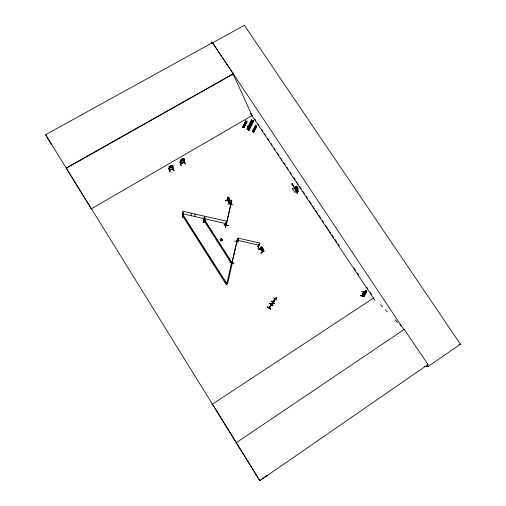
<?xml version="1.0" encoding="UTF-8"?>
<svg xmlns="http://www.w3.org/2000/svg" width="506" height="506" viewBox="0 0 506 506"><rect width="100%" height="100%" fill="white"/><g stroke="black" fill="none" stroke-linecap="round" stroke-linejoin="round"><path stroke-width="0.76" d="M194.911 216.581L194.918 214.006M226.397 224.696L226.144 225.012L231.799 200.079L230.983 204.728M362.46 295.858L365.231 294.593L366.186 290.678M362.479 295.865L363.321 292.076M362.625 295.687L362.568 296.004L365.275 294.334L362.72 295.555M363.46 292.171L363.213 292.512M363.555 292.152L362.581 295.966M295.238 188.283L297.294 190.186M255.22 128.581L254.771 128.214L255.214 128.613M251.09 124.16L250.571 124.628L250.255 123.995M245.41 123.521L245.271 123.964L244.898 123.761M211.533 43.434L211.609 41.897M403.845 329.577L212.482 42.668L45.584 134.722L51.384 144.229M243.399 124.805L243.215 126.601L244.012 126.974L244.708 125.577M203.817 222.216L204.392 219.623M182.887 215.252L183.305 215.581L183.121 212.868C181.901 213.532 184.304 220.648 182.641 211.179L204.468 216.201C205.069 220.04 203.33 222.545 204.007 217.669L204.342 217.89L204.007 217.669M203.962 222.216L204.222 220.154L203.842 220.129L204.139 220.319M204.898 220.325L204.177 220.983L204.854 220.572L205.025 217.827L204.626 217.884L205.025 217.827M204.785 220.369L231.691 262.487L204.854 220.572M247.896 126.614L247.719 128.619L248.914 129.182L249.597 127.411A1.335 0.474 27 0 0 249.743 126.734A1.335 0.474 27 0 0 248.041 125.937A1.335 0.474 27 0 0 247.896 126.614L247.864 126.683A1.335 0.474 27 0 1 248.003 126.007A1.335 0.474 27 0 1 249.711 126.81A1.335 0.474 27 0 1 249.559 127.48M231.059 204.392L230.932 204.86M365.92 291.962L365.971 291.361L364.927 292.462L364.737 294.195L365.958 293.012M233.032 75.489L233.247 73.775L212.482 42.668M269.331 307.604L270.501 306.446L268.945 307.844L272.595 303.379L271.222 304.846M361.486 291.513L365.402 292.449M184.342 162.236L180.56 163.558L181.021 163.71M169.706 170.048C168.934 170.471 169.314 169.674 173.084 168.745M221.211 240.54L221.312 239.249L221.982 239.566L221.881 240.274L221.211 240.54L220.584 239.73L221.033 239.167L221.755 239.268M228.541 199.124L225.695 200.844M227.339 199.832L227.89 196.992L228.187 197.226M227.498 200.231L227.997 197.087L227.453 199.838L229.597 203.146L229.952 200.104M227.536 200.275L227.365 199.99M295.219 188.365C295.586 189.276 296.073 188.839 294.909 187.758C294.935 190.022 300.273 192.995 297.167 190.3M228.674 197.96L228.737 197.612L229.465 198.725L229.547 200.382L228.149 198.232L228.276 197.587L228.655 198.029L228.737 197.612M228.832 197.928L229.269 198.599M227.877 204.209L231.293 202.153M243.209 126.405L244.215 126.873M244.347 124.697L243.639 124.501L243.31 125.26M243.304 126.842L243.588 127.341L243.278 126.892M229.395 199.073L229.401 198.725M244.721 123.148L245.916 123.673M244.442 124.818L244.512 125.387M244.986 122.604L246.188 123.129M228.99 203.943L232.943 204.829M245.296 121.99L246.492 122.515M229.262 202.881L229.832 200.174L230.148 200.408M245.499 121.579L246.694 122.104M245.884 121.048L242.703 127.006L245.808 120.934L247.08 121.598L244.075 127.645L243.664 127.449L246.656 121.408L247.061 121.598L243.981 127.582M229.465 203.248L227.592 200.212M230.072 200.275L229.458 203.216M225.859 222.621L226.226 222.703L225.859 222.621L225.372 225.221M225.758 224.993L225.436 224.917M225.353 227.086L226.391 223.291L225.537 227.175M225.347 225.119L225.701 225.246L226.53 221.198L204.759 216.195L204.456 220.407L204.905 220.236L204.494 220.42M226.865 222.273L226.302 224.955M234.626 241.217L238.661 241.906M296.649 188.036L295.997 188.605L295.504 187.865L296.529 186.17L295.061 187.954L296.155 187.296L296.649 188.036L295.624 189.864L295.238 189.775L296.636 187.745L298.034 188.434L296.529 186.17L295.213 188.181L295.997 188.605L297.528 187.669M295.624 189.864L295.7 189.497M295.238 189.775L296.257 187.656L296.636 187.745L296.56 188.118L295.061 187.954L296.636 187.745M230.919 204.905L231.584 201.799M253.468 121.079L248.977 130.131L253.493 121.079L251.596 120.08L247.257 129.201M237.131 241.666L238.193 238.111L259.983 243.101L258.345 246.479L257.952 246.416L258.414 246.352M257.99 248.383L258.876 244.474M258.205 248.427L259.034 244.512M258.99 244.316L259.388 244.259L258.022 246.428M248.414 129.194C248.642 130.055 247.314 129.428 247.864 128.941L248.414 129.194L247.826 129.017M249.964 123.394L251.76 124.185M248.769 129.909L249.022 130.143M250.375 122.578L252.165 123.369M229.806 262.506L233.835 263.373M232.482 260.47L231.805 262.671L232.627 260.501M236.681 241.963L236.719 241.691M236.65 243.449L237.295 239.528M237.352 239.559L236.46 242.083M236.542 241.691L237.472 239.566L236.587 243.475M237.162 241.564L237.497 241.704L238.168 239.395L237.807 239.319L238.168 239.395M228.155 225.701L224.171 224.809M224.202 224.67L228.206 225.461L224.164 224.835M251.128 121.048L252.924 121.838M230.983 204.835L231.059 204.468M247.187 129.302L251.596 120.08L253.367 120.966L248.788 130.042L253.373 120.921M226.201 223.203L225.322 227.131L226.245 223.26M230.793 204.835L230.818 204.519M229.844 262.336L233.892 263.139M226.764 283.917L231.584 262.595L232.362 262.772L227.548 284.094L226.081 284.34L182.343 215.524L183.027 215.12L226.777 283.866L183.033 215.202L182.343 215.524M232.305 261.589L237.086 240.42M222.57 240.072C218.75 243.791 220.338 235.201 222.57 240.078M226.448 223.551L231.217 202.843M203.848 220.04L204.215 220.243M203.937 222.216L204.582 219.598M204.759 219.079L203.766 222.185M252.741 131.75L252.633 131.762M183.121 212.868L182.723 212.918M183.336 213.475L182.413 217.352L182.976 214.07M183.28 215.322L182.982 215.322M253.044 131.136L254.132 131.686M253 129.827L253.632 129.207M364.415 296.573L360.544 295.441M363.352 292.095L362.385 295.997M365.136 294.296L365.187 294.694M363.226 292.468L366.116 290.792L363.308 292.405M253.519 131.75L253.089 131.851L253.487 131.807M254.537 127.873L255.739 128.397M254.809 127.329L256.011 127.854M253.746 132.224L252.532 131.737L255.619 125.659L256.89 126.323L253.664 132.268M253.772 129.27L254.524 130.276M255.113 126.715L256.308 127.24M255.619 125.659L252.69 131.813L255.612 125.69L255.922 125.88L253.942 129.915M365.667 293.189L365.421 294.062M365.964 291.975L366.161 291.02M366.002 293.063L366.281 291.741L365.667 293.227M295.504 187.865L296.491 186.246L297.996 188.51L295.213 188.181L298.034 188.434M365.294 291.133C364.143 291.469 364.421 295.751 364.099 294.694M262.45 251.672L262.412 252.127M262.494 252.178L260.419 248.674M260.577 249.104L260.236 248.756M236.656 241.963L237.769 238.218L231.982 262.671M237.124 241.375L237.529 241.564L237.2 241.387M231.584 262.595L232.362 262.772M360.449 295.668L364.377 296.769M227.377 199.845L229.439 203.108M227.498 199.737L227.725 200.091M226.081 284.34L226.777 283.866M183.956 162.369L184.355 162.496L180.61 163.824L180.389 160.351L180.787 160.351L180.927 163.552M184.342 162.388L180.604 163.546M173.16 168.84L169.497 170.206M173.153 168.928L172.888 169.023M226.321 225.05L226.391 224.563M363.403 292.07L366.173 290.722M254.328 130.548L253.854 131.712L253.057 131.339L253.063 129.618M272.785 302.133L274.385 300.741L272.816 302.183M269.293 307.629L269.065 307.926L270.501 306.446M271.153 304.903L272.551 303.22L270.71 305.7M220.863 240.394L221.407 239.123M231.995 262.601L232.058 262.234M273.702 301.323L275.96 297.926M297.345 193.241L296.459 191.711L296.541 192.482L297.345 193.216L294.675 187.897L296.396 191.755L295.181 188.681M269.938 306.699L269.837 307.009L271.083 305.409M258.383 246.403L257.946 246.39L259.021 244.183M258.028 246.251L258.452 246.277M258.357 246.511L259.388 244.259M253.455 129.65L253.139 129.625M253.867 129.859L255.682 125.766M253.31 131.845L253.354 131.465M256.884 126.323L256.472 126.127L253.512 132.199M253.607 132.218L256.574 126.133M253.677 132.268L256.662 126.215M248.769 130.036L246.96 129.194L251.583 120.131M247.225 129.315L251.476 120.15M248.269 128.088L247.307 129.359L251.931 120.295L248.952 126.69M247.345 129.372L248.142 127.961L247.447 129.384M248.724 126.582L251.805 120.308M248.844 126.608L251.925 120.32M248.389 128.669L247.959 129.232M248.44 129.878L253.019 120.795L248.522 129.884M242.728 127.025L245.808 120.934M242.709 127.012L243.601 125.773M244.297 124.444L246.03 121.073L242.931 127.114M246.03 121.073L243.12 127.202M243.645 126.816L243.386 126.924M243.898 127.563L246.757 121.408L243.848 127.537M261.659 246.953L261.324 246.688L260.236 248.889M263.613 250.059L261.393 246.719L260.426 248.718M260.381 249.135L261.653 246.928M294.372 187.391L294.884 188.302L292.525 184.652M261.937 247.636L258.452 249.679L261.387 248.041M292.468 188.852L296.061 186.657L298.426 190.237L294.84 192.425L292.474 188.839M262.203 250.16L262.038 250.426L261.279 249.319L261.735 247.289L262.159 247.763M262.171 247.693L263.209 249.464L262.956 249.926L261.76 248.522L262.475 249.566L262.013 250.381M261.494 249.464L261.95 250.135M262.393 247.744L262.854 248.414M292.487 184.658L294.878 188.365L294.422 187.315M260.868 253.24L264.258 250.995L260.9 253.278M296.155 187.296L296.51 188.295M296.339 187.359L296.99 186.784L297.484 187.524L296.832 188.093L296.339 187.359L297.035 186.929M262.31 251.811L263.455 249.762L262.595 252.045M263.095 250.426L262.355 251.722M263.303 250.508L262.949 251.166L260.698 247.87M262.45 252.058L263.626 250.002M229.654 203.064L229.439 202.748M274.461 300.134L274.201 300.57L274.935 299.672M270.59 305.814L270.33 306.263L271.235 305.263M271.766 304.321L272.101 303.802M275.65 298.616L275.985 298.104M276.871 300.026L273.436 297.692M269.641 303.265L273.057 305.643L269.654 303.252M251.052 124.368L250.578 124.59M269.021 307.718L271.286 304.435L269.015 307.768M272.797 302.19L275.125 298.793M274.385 300.741C270.223 305.618 275.871 297.711 275.606 298.723M269.951 306.756L272.513 303.195L272.361 303.53M274.265 300.659L274.176 301.051M275.036 299.21L276.434 297.528L274.125 300.912L276.466 297.686L274.967 299.299M270.59 309.261L267.294 306.699L270.596 309.255M274.41 303.638L271.127 301.083L274.429 303.619M267.301 306.699L270.735 309.058M274.511 303.499L271.127 301.083M169.118 166.816L169.655 168.207L172.597 167.113L172.881 165.468L171.553 165.804L171.509 165.392M172.609 167.157L173.001 166.6M184.298 160.035L180.946 161.642L180.534 161.37L180.977 161.616M275.175 299.084L275.681 298.395M271.311 304.757L271.817 304.074M271.741 304.138L272.139 303.619M220.635 240.097L221.299 239.363M274.998 299.28L276.466 297.686M272.917 302.31L273.196 301.886M274.587 300.007L275.194 299.35M271.039 304.738L272.38 303.689M271.361 304.561L272.595 303.379M244.942 123.515L245.461 123.679M45.584 134.722L259.818 480.7L428.013 364.529L404.218 329.33M424.547 366.54L428.386 366.344L460.416 344.2L244.392 25.3L212.469 42.909M248.326 128.941L248.104 129.049M259.73 480.573L267.44 475.324M259.818 480.7L236.334 442.68L404.471 329.267M253.329 131.807L253.519 131.421M212.033 404.402L373.858 297.857M263.24 249.907L263.367 250.521L261.077 247.168M261.406 249.072L261.381 247.965L262.854 250.128L262.608 250.584L262.184 250.109M261.279 249.319L262.07 250.407M263.651 250.034L263.335 249.837M261.393 246.719L261.482 247.105M260.982 247.371L261.109 247.984M262.937 248.819L262.304 247.44L261.868 248.32L262.576 249.369L262.823 248.901L262.114 247.851M292.544 184.532C293.885 183.861 291.292 185.322 292.626 184.665M231.71 262.431L231.014 262.905L204.184 220.907M294.973 188.137L295.169 188.846L295.004 188.087M297.161 190.357L295.346 188.453M295.251 188.51L297.395 190.775M295.087 188.738L296.788 191.882M220.584 239.73L221.293 239.306M173.216 169.017L172.837 165.487M184.38 162.515L184.228 158.871L182.919 159.2L182.944 158.751L181.679 159.2L181.717 159.662M230.059 200.332L227.997 197.087M229.56 201.205L229.914 201.224L227.751 197.897L227.877 198.605M228.073 197.466L227.706 200.015M228.421 199.016L225.689 200.901M228.529 199.117L225.67 200.863M229.427 198.75L228.699 197.631M170.383 166.265L169.763 166.626L169.852 167.385L172.299 166.512L172.217 165.753L171.572 165.848L171.553 165.367L170.282 165.816L170.326 166.227M182.957 158.789L181.692 159.238L181.186 160.8L181.831 160.908L183.615 159.934L183.577 159.156L182.963 159.169M233.247 73.775L66.159 168.049L91.282 208.845L252.399 115.412M91.314 208.896L91.706 208.662M253.474 131.484L253.342 131.535M66.261 168.207L233.222 73.996L252.039 115.621L250.723 113.654M366.3 291.804L365.193 292.329L364.896 293.543L365.515 293.233M366.148 292.038L365.958 292.822M181.11 165.633L179.858 161.888L181.306 165.57M168.637 168.46L170.111 172.091L168.681 168.384M362.65 295.649L364.611 294.656M250.394 123.875L251.052 124.09M254.448 130.586L254.55 130.232M171.566 165.405L170.282 165.816M170.37 166.227L169.074 166.822L169.428 166.955L169.782 170.25M169.377 166.822L169.029 166.948L169.478 170.351M172.464 165.728L172.862 165.734L172.514 165.854L172.85 169.01M183.842 160.535L185.297 164.153L183.653 160.541M169.466 170.32L173.216 168.865M172.489 167.1L174.121 170.655M181.743 159.618L180.465 160.257L184.228 158.871M183.804 159.137L184.203 159.143L183.855 159.263L184.013 162.616M180.787 160.351L180.389 160.351M220.73 239.389L221.312 239.249M173.919 170.661L172.483 167.031M180.667 163.843L180.49 160.206M458.929 344.39L460.416 344.2M221.033 239.167L221.362 239.211M229.547 201.167L229.888 201.186M237.504 240.312L258.958 245.227M204.595 218.731L226.03 223.658M182.824 213.804L204.31 218.737M248.174 128.764L248.237 129.144M243.848 124.489L244.246 124.678M261.039 247.194L263.228 249.951M247.757 128.549L248.946 129.112M243.241 126.557L244.037 126.93M242.836 126.842L243.993 127.569M297.275 190.237L298.142 191.787L297.3 190.832M221.514 239.275L221.982 239.566M261.324 246.688L261.621 246.979L260.584 249.053M380.36 304.599L382.53 306.845M385.243 309.659L387.413 311.905M395.003 319.773L397.716 322.581M399.879 324.833L400.967 325.953M296.693 191.938L297.338 193.102M296.174 188.03L295.612 187.435M221.52 239.338L222.026 239.933M261.52 248.99L262.228 250.027M261.121 247.94L263.291 250.698L261.083 247.965M427.07 364.371L428.386 366.344M255.024 119.353L255.897 120.662M258.079 123.945L258.952 125.254M261.577 129.194L262.886 131.162M264.632 133.786L265.947 135.76M267.693 138.385L269.002 140.352M271.191 143.634L272.064 144.944M274.246 148.226L275.119 149.536M277.307 152.818L279.053 155.443M280.798 158.068L282.108 160.041M283.86 162.666L285.169 164.633M286.915 167.258L288.224 169.225M290.412 172.508L291.285 173.824M293.467 177.1L295.219 179.725M296.529 181.698L298.274 184.323M299.584 186.29L301.336 188.915M303.081 191.54L304.391 193.507M306.136 196.132L307.452 198.105M309.198 200.73L311.38 204.007M312.689 205.98L314.441 208.605M315.75 210.572L317.496 213.197M318.805 215.164L320.557 217.789M322.303 220.414L323.612 222.387M325.364 225.012L327.546 228.288M328.419 229.604L330.601 232.886M331.917 234.854L333.663 237.478M334.972 239.446L336.718 242.07M338.033 244.044L339.343 246.011M354.194 268.325L355.509 270.293M357.255 272.917L358.564 274.885M366.869 287.357L367.742 288.667M370.36 292.607L371.67 294.574M250.603 113.572L374.946 300.381M296.478 187.094L296.971 187.84M295.643 187.606L296.136 188.346M236.334 442.68L212.431 404.136M221.501 239.389L221.881 240.274M172.413 165.481L169.459 166.531M221.451 239.427L221.584 240.495M170.56 165.848L171.319 165.582M180.737 160.225L180.971 163.742M191.167 213.14L191.217 215.733M291.677 184.114L292.512 183.577L291.677 184.114M228.636 198.143L228.51 198.788L229.186 199.826L229.307 199.187L228.636 198.143M244.417 123.723L245.606 124.318L244.417 123.723M247.617 128.018L249.35 129.106L247.617 128.018M249.521 124.267L251.299 125.153L249.521 124.267M250.837 121.611L252.608 122.496L250.837 121.611M254.246 128.454L255.429 129.043L254.246 128.454M255.321 126.272L256.504 126.861L255.321 126.272M365.832 290.823L364.877 294.732L365.819 290.823M171.585 165.981L170.402 166.398L170.484 167.157L171.667 166.74L171.585 165.981M182.71 158.966L181.958 159.371L182.71 158.966M182.944 159.377L181.768 159.795L181.812 160.573L182.982 160.162L182.944 159.377M262.469 250.476L261.185 248.591L261.817 249.028L261.469 248.041L262.785 249.926L262.127 249.496L262.469 250.476"/></g></svg>
